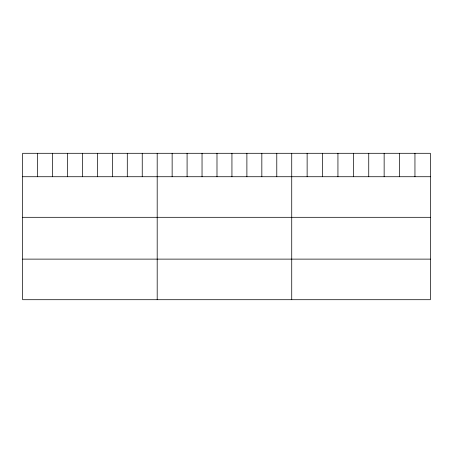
<?xml version="1.0" encoding="UTF-8"?>
<svg xmlns="http://www.w3.org/2000/svg" width="453" height="453" viewBox="0 0 453 453"><rect width="100%" height="100%" fill="white"/><g stroke="black" fill="none" stroke-linecap="round" stroke-linejoin="round"><path stroke-width="0.68" d="M430.35 176.727L430.35 299.705L22.65 299.705L22.65 153.295L430.35 153.295L430.35 176.727L22.65 176.727M22.65 217.31L430.35 217.31M22.65 259.122L430.35 259.122M414.948 153.295L414.948 176.727M399.546 153.295L399.546 176.727M384.144 153.295L384.144 176.727M368.742 153.295L368.742 176.727M353.34 153.295L353.34 176.727M337.938 153.295L337.938 176.727M322.536 153.295L322.536 176.727M307.134 153.295L307.134 176.727M291.732 153.295L291.732 299.705M276.783 153.295L276.783 176.727M261.834 153.295L261.834 176.727M246.885 153.295L246.885 176.727M231.936 153.295L231.936 176.727M216.987 153.295L216.987 176.727M202.038 153.295L202.038 176.727M187.089 153.295L187.089 176.727M172.14 153.295L172.14 176.727M157.191 153.295L157.191 299.705M142.242 153.295L142.242 176.727M127.293 153.295L127.293 176.727M112.344 153.295L112.344 176.727M97.395 153.295L97.395 176.727M82.446 153.295L82.446 176.727M67.497 153.295L67.497 176.727M52.548 153.295L52.548 176.727M37.599 153.295L37.599 176.727"/></g></svg>
